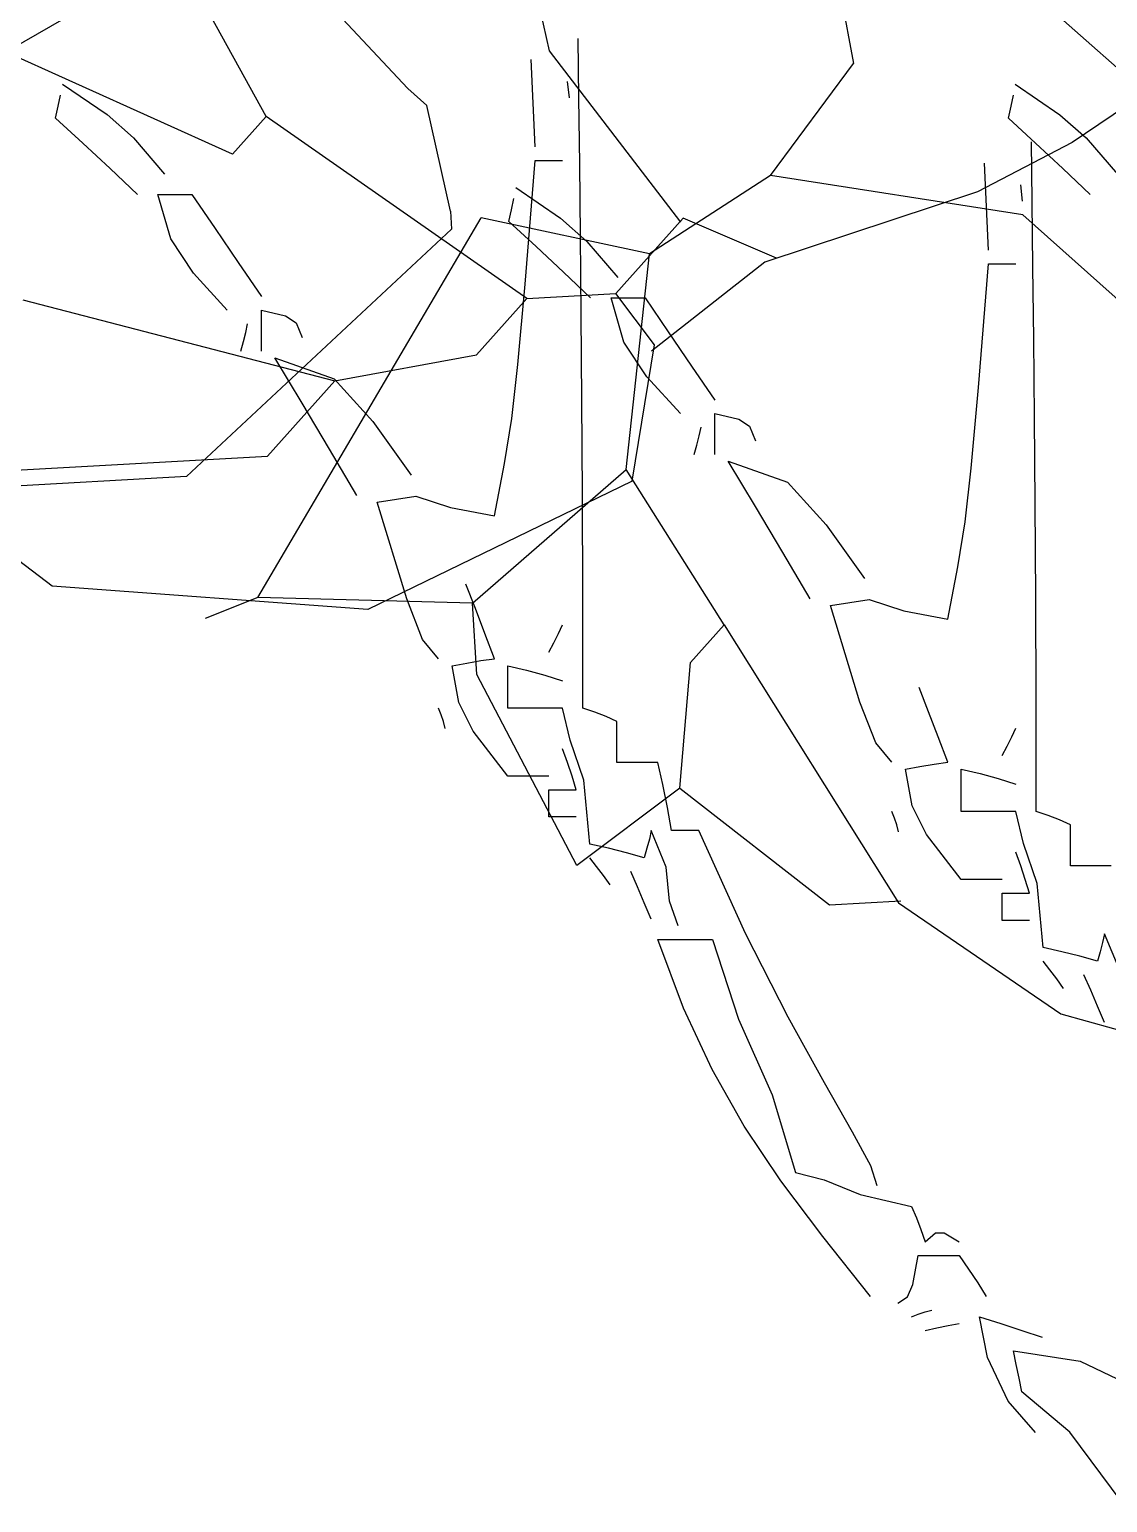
# Model space of a CAD drawing. Header units: millimetres. Extents: x -414464 to 1686, y -90036 to 108605.
# Drawn here: x -401554.3 to -401399.2, y 2598.1 to 2810.2 of the extents above; entities that cross this region are included whole.
import ezdxf

# ---------------------------------------------------------------- set-up
doc = ezdxf.new("R2010")
doc.units = ezdxf.units.MM
doc.header["$LTSCALE"] = 1000
doc.header["$MEASUREMENT"] = 0
doc.linetypes.add('AUDIT_D_120904163729-0', pattern=[0])
doc.layers.get('0').update_dxf_attribs({"linetype": 'AUDIT_D_120904163729-0'})
doc.layers.add('sb shrubs', color=1, linetype='Continuous')
doc.layers.add('sb-design', color=3, linetype='Continuous')
doc.styles.add('ATTR', font='romans.shx', dxfattribs={"width": 0.8, "height": 0.7})

# ---------------------------------------------------------------- blocks, each defined once
blk = doc.blocks.new('A$C3E916B73')
at = {"layer": 'sb shrubs', "color": 96}
for p, q in [((2.8899, 6.7528), (3.8784, 7.0857)), ((2.2192, 6.235), (2.8899, 6.7528)), ((1.307, 5.6889), (1.9221, 6.2272)), ((1.5376, 4.997), (2.2192, 6.235)), ((1.9221, 6.2272), (2.2295, 6.2272)), ((0.8457, 5.9966), (0.4613, 5.1509)), ((1.307, 5.6889), (0.8457, 5.9966)), ((1.307, 5.6889), (1.3838, 5.1509)), ((0.4613, 5.1509), (0.4613, 4.8434)), ((1.3838, 5.1509), (1.5376, 4.997)), ((1.5376, 4.997), (1.1532, 4.3051)), ((-0.4613, 4.7664), (-0.6919, 4.8434)), ((0.4613, 4.8434), (-0.4613, 4.7664)), ((0.4613, 4.8434), (1.1532, 4.3051)), ((-0.4613, 4.7664), (0.5918, 3.1876)), ((1.1532, 4.3051), (1.307, 3.3826)), ((-0.7381, 4.2283), (-3.2289, 4.2283)), ((0.4613, 3.229), (-0.738, 4.2283)), ((3.6902, 4.0745), (2.9214, 3.3058)), ((-12.6743, 3.6837), (-14.0263, 3.5067)), ((-11.507, 3.1946), (-12.6743, 3.6837)), ((-14.0263, 3.5067), (-14.646, 2.9756)), ((1.307, 3.3826), (0.5918, 3.1876)), ((1.8451, 3.0752), (1.307, 3.3826)), ((3.1435, 2.4793), (4.0662, 3.3968)), ((2.9214, 3.3058), (1.8451, 3.0752)), ((-11.507, 3.1946), (-11.3779, 2.6139)), ((0.4613, 3.152), (0.4613, 3.229)), ((0.4613, 3.152), (0.3845, 2.6907)), ((1.8451, 3.0752), (2.2295, 2.6139)), ((-14.6216, 2.9984), (-13.0691, 2.9984)), ((-13.0691, 2.9984), (-12.7617, 2.6907)), ((-14.0826, 2.2674), (-12.7617, 2.6907)), ((-12.7617, 2.6907), (-12.1466, 2.6139)), ((0.3845, 2.6907), (0.3077, 2.6139)), ((-12.1466, 2.6139), (-11.9159, 2.3833)), ((-11.3779, 2.6139), (-11.5317, 2.3833)), ((-10.8841, 2.2851), (-11.3924, 2.6401)), ((0.3077, 2.6139), (-0.0768, 2.1526)), ((2.0757, 1.3839), (2.2295, 2.6139)), ((-11.9159, 2.3833), (-12.9923, 1.5375)), ((-11.9159, 2.3833), (-11.5317, 2.3833)), ((-11.224, 2.0758), (-11.5317, 2.3833)), ((-1.4606, 2.3833), (-1.1532, 2.2294)), ((-9.9521, 2.0336), (-10.8841, 2.2851)), ((-10.8331, 2.2713), (-11.224, 2.0758)), ((-11.7596, 1.3235), (-11.2371, 2.0927)), ((-9.5328, 1.8452), (-9.9521, 2.0336)), ((-9.1483, 1.6146), (-9.5328, 1.8452)), ((-13.1461, 1.6914), (-15.4319, 0.5028)), ((-12.9923, 1.5375), (-13.1461, 1.6914)), ((-12.9923, 1.5375), (-13.5193, 0.4379)), ((-11.8857, 0.556), (-11.7596, 1.3235))]:
    blk.add_line(p, q, dxfattribs=at)
for centre, start, end in [((-0.7381, 4.2283), 49.84401, 89.64699), ((-11.507, 3.1946), 12.80429, 67.53328)]:
    blk.add_arc(centre, 0.00000961, start, end, dxfattribs=at)
blk = doc.blocks.new('gt')
at = {"layer": 'sb-design', "color": 46}
for p, q in [((597.9918, 207.1282), (597.9912, 207.1796)), ((600.1473, 207.1282), (600.1467, 207.1796)), ((597.9543, 207.0863), (597.9507, 207.1614)), ((600.1097, 207.0863), (600.1061, 207.1614)), ((597.9836, 207.1286), (597.9821, 207.1426)), ((600.1391, 207.1286), (600.1375, 207.1426)), ((597.5434, 207.1212), (597.5455, 207.1309)), ((597.547, 207.1403), (597.5855, 207.114)), ((599.6989, 207.1212), (599.7009, 207.1309)), ((599.7024, 207.1403), (599.7409, 207.114)), ((600.5195, 207.1212), (600.5215, 207.1309)), ((600.523, 207.1403), (600.5615, 207.114)), ((597.5411, 207.111), (597.5434, 207.1212)), ((597.9925, 207.0717), (597.9918, 207.1282)), ((599.6966, 207.111), (599.6989, 207.1212)), ((600.148, 207.0717), (600.1473, 207.1282)), ((600.5172, 207.111), (600.5195, 207.1212)), ((597.5646, 207.0895), (597.5411, 207.111)), ((597.5855, 207.114), (597.6083, 207.0939)), ((599.72, 207.0895), (599.6966, 207.111)), ((599.7409, 207.114), (599.7637, 207.0939)), ((600.5407, 207.0895), (600.5172, 207.111)), ((600.5615, 207.114), (600.5843, 207.0939)), ((597.6083, 207.0939), (597.635, 207.0628)), ((599.7637, 207.0939), (599.7905, 207.0628)), ((600.5843, 207.0939), (600.6111, 207.0628)), ((597.5881, 207.0675), (597.5646, 207.0895)), ((599.7435, 207.0675), (599.72, 207.0895)), ((600.5641, 207.0675), (600.5407, 207.0895)), ((597.6115, 207.0452), (597.5881, 207.0675)), ((597.9455, 206.9679), (597.9543, 207.0746)), ((597.9543, 207.0746), (597.9624, 207.0746)), ((597.9624, 207.0746), (597.9704, 207.0746)), ((597.9704, 207.0746), (597.9777, 207.0746)), ((597.9932, 207.0099), (597.9925, 207.0717)), ((599.767, 207.0452), (599.7435, 207.0675)), ((600.101, 206.9679), (600.1097, 207.0746)), ((600.1097, 207.0746), (600.1179, 207.0746)), ((600.1179, 207.0746), (600.1258, 207.0746)), ((600.1258, 207.0746), (600.1332, 207.0746)), ((600.1486, 207.0099), (600.148, 207.0717)), ((600.5876, 207.0452), (600.5641, 207.0675)), ((597.6402, 207.0071), (597.6291, 207.0452)), ((597.6291, 207.0452), (597.6394, 207.0452)), ((597.6394, 207.0452), (597.6491, 207.0452)), ((597.6491, 207.0452), (597.6585, 207.0452)), ((597.6585, 207.0452), (597.6784, 207.0159)), ((599.7957, 207.0071), (599.7846, 207.0452)), ((599.7846, 207.0452), (599.7948, 207.0452)), ((599.7948, 207.0452), (599.8045, 207.0452)), ((599.8045, 207.0452), (599.8139, 207.0452)), ((599.8139, 207.0452), (599.8339, 207.0159)), ((597.6784, 207.0159), (597.6984, 206.9865)), ((599.8339, 207.0159), (599.8538, 206.9865)), ((597.6599, 206.9773), (597.6402, 207.0071)), ((597.9939, 206.9421), (597.9932, 207.0099)), ((599.8154, 206.9773), (599.7957, 207.0071)), ((600.1493, 206.9421), (600.1486, 207.0099)), ((597.689, 206.9455), (597.6599, 206.9773)), ((597.6984, 206.9865), (597.7184, 206.9572)), ((599.8444, 206.9455), (599.8154, 206.9773)), ((599.8538, 206.9865), (599.8738, 206.9572)), ((597.9393, 206.8986), (597.9455, 206.9679)), ((600.0948, 206.8986), (600.101, 206.9679)), ((597.7184, 206.9455), (597.7392, 206.9407)), ((597.7184, 206.9337), (597.7184, 206.9455)), ((597.7392, 206.9407), (597.7483, 206.9346)), ((597.9944, 206.868), (597.9939, 206.9421)), ((599.8738, 206.9455), (599.8947, 206.9407)), ((599.8738, 206.9337), (599.8738, 206.9455)), ((599.8947, 206.9407), (599.9038, 206.9346)), ((600.1499, 206.868), (600.1493, 206.9421)), ((597.703, 206.9184), (597.7051, 206.9263)), ((597.7051, 206.9263), (597.7066, 206.9337)), ((597.7184, 206.922), (597.7184, 206.9337)), ((597.7483, 206.9346), (597.7536, 206.922)), ((599.8585, 206.9184), (599.8605, 206.9263)), ((599.8605, 206.9263), (599.862, 206.9337)), ((599.8738, 206.922), (599.8738, 206.9337)), ((599.9038, 206.9346), (599.909, 206.922)), ((597.7007, 206.9103), (597.703, 206.9184)), ((597.7184, 206.9103), (597.7184, 206.922)), ((599.8562, 206.9103), (599.8585, 206.9184)), ((599.8738, 206.9103), (599.8738, 206.922)), ((597.7301, 206.9044), (597.7811, 206.8863)), ((597.7536, 206.8653), (597.7301, 206.9044)), ((599.8855, 206.9044), (599.9366, 206.8863)), ((599.909, 206.8653), (599.8855, 206.9044)), ((597.934, 206.8521), (597.9393, 206.8986)), ((600.0894, 206.8521), (600.0948, 206.8986)), ((597.7811, 206.8863), (597.8144, 206.8497)), ((599.9366, 206.8863), (599.9699, 206.8497)), ((597.777, 206.8257), (597.7536, 206.8653)), ((597.9949, 206.787), (597.9944, 206.868)), ((599.9325, 206.8257), (599.909, 206.8653)), ((600.1504, 206.787), (600.1499, 206.868)), ((597.9278, 206.8135), (597.934, 206.8521)), ((600.0832, 206.8135), (600.0894, 206.8521)), ((597.8144, 206.8497), (597.8475, 206.8034)), ((599.9699, 206.8497), (600.0029, 206.8034)), ((597.8005, 206.7858), (597.777, 206.8257)), ((599.9559, 206.7858), (599.9325, 206.8257)), ((597.9191, 206.7682), (597.9278, 206.8135)), ((600.0745, 206.7682), (600.0832, 206.8135)), ((597.9952, 206.6988), (597.9949, 206.787)), ((600.1507, 206.6988), (600.1504, 206.787)), ((597.8181, 206.78), (597.8513, 206.7853)), ((597.8435, 206.6967), (597.8181, 206.78)), ((597.8513, 206.7853), (597.8812, 206.7755)), ((597.8812, 206.7755), (597.9191, 206.7682)), ((599.9736, 206.78), (600.0068, 206.7853)), ((599.999, 206.6967), (599.9736, 206.78)), ((600.0068, 206.7853), (600.0366, 206.7755)), ((600.0366, 206.7755), (600.0745, 206.7682)), ((597.9026, 206.6884), (597.8944, 206.7095)), ((597.9954, 206.6027), (597.9952, 206.6988)), ((600.0581, 206.6884), (600.0498, 206.7095)), ((600.1508, 206.6027), (600.1507, 206.6988)), ((597.8572, 206.6617), (597.8435, 206.6967)), ((597.9108, 206.6669), (597.9026, 206.6884)), ((600.0127, 206.6617), (599.999, 206.6967)), ((600.0663, 206.6669), (600.0581, 206.6884)), ((597.9742, 206.6669), (597.9777, 206.6743)), ((600.1296, 206.6669), (600.1332, 206.6743)), ((597.8709, 206.645), (597.8572, 206.6617)), ((597.9191, 206.645), (597.9108, 206.6669)), ((597.9704, 206.659), (597.9742, 206.6669)), ((600.0264, 206.645), (600.0127, 206.6617)), ((600.0745, 206.645), (600.0663, 206.6669)), ((600.1258, 206.659), (600.1296, 206.6669)), ((597.966, 206.6509), (597.9704, 206.659)), ((600.1214, 206.6509), (600.1258, 206.659)), ((597.8827, 206.6391), (597.8952, 206.6414)), ((597.8884, 206.6074), (597.8827, 206.6391)), ((597.8952, 206.6414), (597.9073, 206.6435)), ((597.9073, 206.6435), (597.9191, 206.645)), ((597.9308, 206.6391), (597.9469, 206.6353)), ((597.9308, 206.6273), (597.9308, 206.6391)), ((597.9469, 206.6353), (597.9624, 206.6309)), ((600.0381, 206.6391), (600.0507, 206.6414)), ((600.0438, 206.6074), (600.0381, 206.6391)), ((600.0507, 206.6414), (600.0627, 206.6435)), ((600.0627, 206.6435), (600.0745, 206.645)), ((600.0862, 206.6391), (600.1023, 206.6353)), ((600.0862, 206.6273), (600.0862, 206.6391)), ((600.1023, 206.6353), (600.1179, 206.6309)), ((597.9308, 206.6153), (597.9308, 206.6273)), ((597.9624, 206.6309), (597.9777, 206.6262)), ((600.0862, 206.6153), (600.0862, 206.6273)), ((600.1179, 206.6309), (600.1332, 206.6262)), ((597.9308, 206.6027), (597.9308, 206.6153)), ((600.0862, 206.6027), (600.0862, 206.6153)), ((597.8732, 206.5969), (597.8709, 206.6027)), ((597.8753, 206.591), (597.8732, 206.5969)), ((597.9008, 206.5828), (597.8884, 206.6074)), ((597.9469, 206.6027), (597.9308, 206.6027)), ((597.9624, 206.6027), (597.9469, 206.6027)), ((597.9777, 206.6027), (597.9624, 206.6027)), ((597.9844, 206.5749), (597.9777, 206.6027)), ((598.0056, 206.5992), (597.9954, 206.6027)), ((598.0153, 206.5953), (598.0056, 206.5992)), ((600.0287, 206.5969), (600.0264, 206.6027)), ((600.0307, 206.591), (600.0287, 206.5969)), ((600.0563, 206.5828), (600.0438, 206.6074)), ((600.1023, 206.6027), (600.0862, 206.6027)), ((600.1179, 206.6027), (600.1023, 206.6027)), ((600.1332, 206.6027), (600.1179, 206.6027)), ((600.1398, 206.5749), (600.1332, 206.6027)), ((600.161, 206.5992), (600.1508, 206.6027)), ((600.1707, 206.5953), (600.161, 206.5992)), ((597.8768, 206.5851), (597.8753, 206.591)), ((598.0247, 206.591), (598.0153, 206.5953)), ((598.0247, 206.5793), (598.0247, 206.591)), ((600.0322, 206.5851), (600.0307, 206.591)), ((600.1801, 206.591), (600.1707, 206.5953)), ((600.1801, 206.5793), (600.1801, 206.591)), ((597.9308, 206.5441), (597.9008, 206.5828)), ((597.9962, 206.5406), (597.9844, 206.5749)), ((598.0247, 206.5675), (598.0247, 206.5793)), ((600.0862, 206.5441), (600.0563, 206.5828)), ((600.1516, 206.5406), (600.1398, 206.5749)), ((600.1801, 206.5675), (600.1801, 206.5793)), ((597.9821, 206.5558), (597.9777, 206.5675)), ((598.0247, 206.5558), (598.0247, 206.5675)), ((600.1375, 206.5558), (600.1332, 206.5675)), ((600.1801, 206.5558), (600.1801, 206.5675)), ((597.9859, 206.5441), (597.9821, 206.5558)), ((598.0364, 206.5558), (598.0247, 206.5558)), ((598.0482, 206.5558), (598.0364, 206.5558)), ((598.0599, 206.5558), (598.0482, 206.5558)), ((600.1414, 206.5441), (600.1375, 206.5558)), ((600.1919, 206.5558), (600.1801, 206.5558)), ((600.2036, 206.5558), (600.1919, 206.5558)), ((600.2153, 206.5558), (600.2036, 206.5558)), ((600.2197, 206.5367), (600.2153, 206.5558)), ((597.9425, 206.5441), (597.9308, 206.5441)), ((597.9543, 206.5441), (597.9425, 206.5441)), ((597.966, 206.5441), (597.9543, 206.5441)), ((597.9895, 206.5323), (597.9859, 206.5441)), ((598.0012, 206.4854), (597.9962, 206.5406)), ((600.098, 206.5441), (600.0862, 206.5441)), ((600.1097, 206.5441), (600.098, 206.5441)), ((600.1214, 206.5441), (600.1097, 206.5441)), ((600.1449, 206.5323), (600.1414, 206.5441)), ((600.1567, 206.4854), (600.1516, 206.5406)), ((600.2235, 206.517), (600.2197, 206.5367)), ((597.966, 206.5323), (597.9742, 206.5323)), ((597.966, 206.5249), (597.966, 206.5323)), ((597.966, 206.517), (597.966, 206.5249)), ((597.9742, 206.5323), (597.9821, 206.5323)), ((597.9821, 206.5323), (597.9895, 206.5323)), ((600.1214, 206.5323), (600.1296, 206.5323)), ((600.1214, 206.5249), (600.1214, 206.5323)), ((600.1214, 206.517), (600.1214, 206.5249)), ((600.1296, 206.5323), (600.1375, 206.5323)), ((600.1375, 206.5323), (600.1449, 206.5323)), ((597.966, 206.5088), (597.966, 206.517)), ((597.9742, 206.5088), (597.966, 206.5088)), ((597.9821, 206.5088), (597.9742, 206.5088)), ((597.9895, 206.5088), (597.9821, 206.5088)), ((600.1214, 206.5088), (600.1214, 206.517)), ((600.1296, 206.5088), (600.1214, 206.5088)), ((600.1375, 206.5088), (600.1296, 206.5088)), ((600.1449, 206.5088), (600.1375, 206.5088)), ((600.2271, 206.4971), (600.2235, 206.517)), ((598.054, 206.4971), (598.0525, 206.4897)), ((598.0672, 206.4656), (598.054, 206.4971)), ((600.2095, 206.4971), (600.208, 206.4897)), ((600.2226, 206.4656), (600.2095, 206.4971)), ((600.2353, 206.4971), (600.2271, 206.4971)), ((600.2432, 206.4971), (600.2353, 206.4971)), ((600.2506, 206.4971), (600.2432, 206.4971)), ((600.2909, 206.4084), (600.2506, 206.4971)), ((598.0173, 206.4818), (598.0012, 206.4854)), ((598.0525, 206.4897), (598.0505, 206.4818)), ((600.1727, 206.4818), (600.1567, 206.4854)), ((600.208, 206.4897), (600.2059, 206.4818)), ((598.0071, 206.4662), (598.0012, 206.4736)), ((598.0329, 206.478), (598.0173, 206.4818)), ((598.0482, 206.4736), (598.0329, 206.478)), ((598.0505, 206.4818), (598.0482, 206.4736)), ((600.1625, 206.4662), (600.1567, 206.4736)), ((600.1883, 206.478), (600.1727, 206.4818)), ((600.2036, 206.4736), (600.1883, 206.478)), ((600.2059, 206.4818), (600.2036, 206.4736)), ((598.013, 206.4583), (598.0071, 206.4662)), ((598.0188, 206.4502), (598.013, 206.4583)), ((598.0423, 206.4486), (598.0364, 206.4619)), ((600.1684, 206.4583), (600.1625, 206.4662)), ((600.1743, 206.4502), (600.1684, 206.4583)), ((600.1977, 206.4486), (600.1919, 206.4619)), ((600.2253, 206.4362), (600.2226, 206.4656)), ((598.0482, 206.4349), (598.0423, 206.4486)), ((600.2036, 206.4349), (600.1977, 206.4486)), ((598.054, 206.4208), (598.0482, 206.4349)), ((600.2095, 206.4208), (600.2036, 206.4349)), ((600.2329, 206.4149), (600.2253, 206.4362)), ((600.3275, 206.3363), (600.2909, 206.4084)), ((600.2375, 206.3439), (600.2153, 206.4032)), ((600.2153, 206.4032), (600.2314, 206.4032)), ((600.2314, 206.4032), (600.247, 206.4032)), ((600.247, 206.4032), (600.2623, 206.4032)), ((600.2623, 206.4032), (600.2848, 206.3347)), ((600.262, 206.2911), (600.2375, 206.3439)), ((600.2848, 206.3347), (600.3138, 206.2694)), ((600.3587, 206.2797), (600.3275, 206.3363)), ((600.2897, 206.2424), (600.262, 206.2911)), ((600.383, 206.2373), (600.3587, 206.2797)), ((600.3138, 206.2694), (600.3339, 206.2025)), ((600.3212, 206.1952), (600.2897, 206.2424)), ((600.3573, 206.1472), (600.3212, 206.1952)), ((600.3339, 206.2025), (600.3585, 206.1962)), ((600.3585, 206.1962), (600.3895, 206.1834)), ((600.3984, 206.0957), (600.3573, 206.1472))]:
    blk.add_line(p, q, dxfattribs=at)
at = {"layer": 'sb-design', "color": 36}
for p, q in [((600.3987, 206.2081), (600.383, 206.2373)), ((600.4043, 206.1908), (600.3987, 206.2081)), ((600.3895, 206.1834), (600.4337, 206.1732)), ((600.4337, 206.1732), (600.438, 206.1634)), ((600.438, 206.1634), (600.4418, 206.1532)), ((600.4418, 206.1532), (600.4454, 206.1426)), ((600.4454, 206.1426), (600.4543, 206.1505)), ((600.4543, 206.1505), (600.4619, 206.1505)), ((600.4619, 206.1505), (600.4747, 206.1426)), ((600.435, 206.1059), (600.4395, 206.1309)), ((600.4395, 206.1309), (600.4513, 206.1309)), ((600.4513, 206.1309), (600.463, 206.1309)), ((600.463, 206.1309), (600.4747, 206.1309)), ((600.4747, 206.1309), (600.4829, 206.1192)), ((600.4829, 206.1192), (600.4908, 206.1074)), ((600.4304, 206.0953), (600.435, 206.1059)), ((600.4908, 206.1074), (600.4982, 206.0957)), ((600.4219, 206.0898), (600.4304, 206.0953)), ((600.4337, 206.0781), (600.4395, 206.0804)), ((600.4395, 206.0804), (600.4454, 206.0824)), ((600.4454, 206.0824), (600.4513, 206.0839)), ((600.4923, 206.0781), (600.5108, 206.0722)), ((600.4993, 206.0431), (600.4923, 206.0781)), ((600.4454, 206.0663), (600.4556, 206.0686)), ((600.4556, 206.0686), (600.4653, 206.0707)), ((600.4653, 206.0707), (600.4747, 206.0722)), ((600.5108, 206.0722), (600.5287, 206.0663)), ((600.5287, 206.0663), (600.5463, 206.0605)), ((600.517, 206.0055), (600.4993, 206.0431)), ((600.5217, 206.0487), (600.579, 206.0398)), ((600.524, 206.037), (600.5217, 206.0487)), ((600.579, 206.0398), (600.63, 206.0153)), ((600.5264, 206.0253), (600.524, 206.037)), ((600.5287, 206.0135), (600.5264, 206.0253)), ((600.5702, 205.9786), (600.5287, 206.0135)), ((600.5405, 205.9783), (600.517, 206.0055)), ((600.6151, 205.918), (600.5702, 205.9786))]:
    blk.add_line(p, q, dxfattribs=at)
at = {"layer": 'sb shrubs', "color": 1, "linetype": 'Continuous', "lineweight": -3, "ltscale": 3, "xscale": -0.199999999896254, "yscale": 0.2000000001862645, "zscale": 0.2, "rotation": 183.229529160828}
blk.add_blockref('A$C3E916B73', (599.9091, 207.6549), dxfattribs=at)
blk = doc.blocks.new('building-10-dopoff')
at = {"layer": 'sb-design', "xscale": 167.1177739928675, "yscale": 167.1177739928675, "zscale": 167.1177739928675, "rotation": 359.9997333183491}
for p in [(-114548.32, -33804.02, 0.08), (-114122.86, -33818.91)]:
    blk.add_blockref('gt', p, dxfattribs=at)
at = {"color": 8, "style": 'ATTR', "text_generation_flag": 4, "width": 0.8, "flags": 9}
blk.add_attdef('ESTCODE', (-3884.57, 171.23), '', height=22.34, rotation=180, dxfattribs=at)

msp = doc.modelspace()

# ---------------------------------------------------------------- block references
msp.add_blockref('building-10-dopoff', (-387222.39, 1990, -0.83))

doc.saveas('drawing.dxf')
